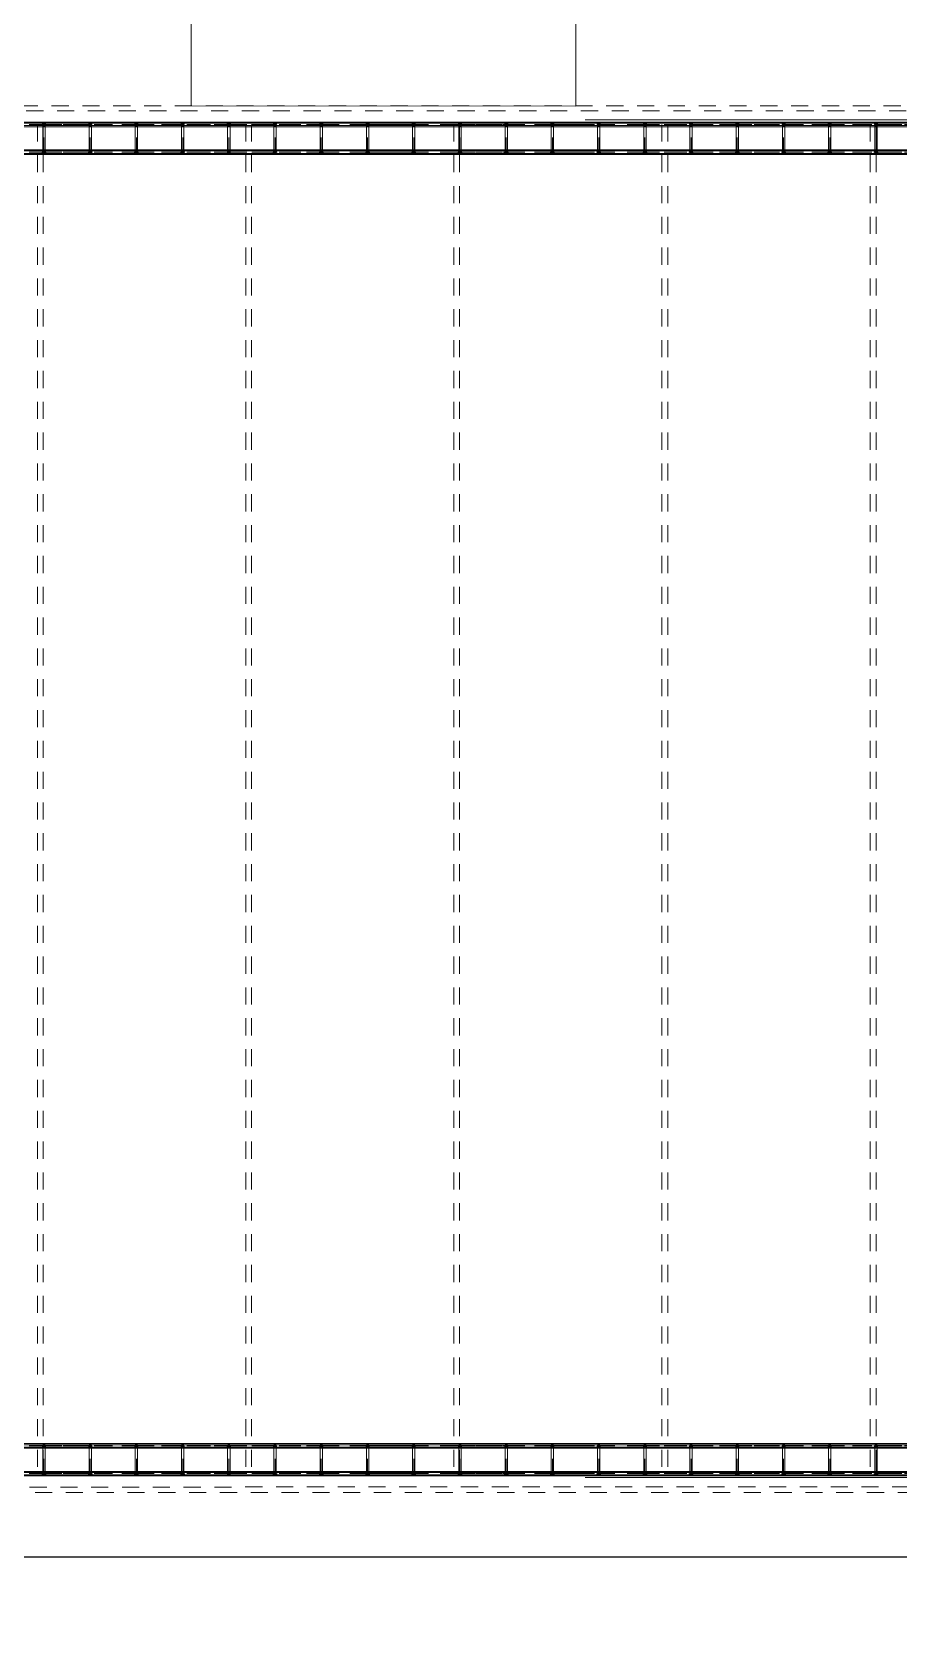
# Model space of a CAD drawing. Header units: inches. Extents: x 1693 to 10990, y 1878 to 5055.
# Drawn here: x 10282.29 to 10288.62, y 4376.28 to 4387.97 of the extents above; entities that cross this region are included whole.
import ezdxf

# ---------------------------------------------------------------- set-up
doc = ezdxf.new("R2010")
doc.units = ezdxf.units.IN
doc.linetypes.add('HIDDEN2', pattern=[0.1875, 0.125, -0.0625])
doc.linetypes.add('Punto & Rayas', pattern=[0.335139, 0.15875, -0.088194, 0, -0.088194])
for name, color, linetype, lineweight, true_color in [('BLOQUE E-MOBILIARIO_Pluma_Nº__167', 7, 'Continuous', 13, 0x6a6a6a), ('TE F-MALLA RASCHEL_Pluma_Nº__28', 7, 'Continuous', 35, 0xa80f02), ('TE F-MALLA RASCHEL_Pluma_Nº__69', 7, 'Continuous', 5, 0x71cebe), ('TE F-MALLA RASCHEL_Pluma_Nº__90', 7, 'Continuous', 5, 0x00bfbf), ('TE F-RAMPAS_Pluma_Nº__92', 7, 'Continuous', 13, 0xbf8080)]:
    doc.layers.add(name, color=color, linetype=linetype, lineweight=lineweight, true_color=true_color)
doc.layers.add('Nuevo_PISOS_Pluma_Nº__252', color=252, linetype='Continuous', lineweight=13)
doc.layers.add('TE F-MALLA RASCHEL', color=7, linetype='Continuous')
doc.styles.add('COTA', font='swisse.ttf')
doc.dimstyles.new('50', dxfattribs={"dimtxt": 0.13, "dimasz": 0.11, "dimexe": 0.11, "dimexo": 0.1, "dimgap": 0.05, "dimtad": 2, "dimtih": 1, "dimtoh": 1, "dimzin": 1, "dimdsep": 46, "dimtxsty": 'COTA', "dimblk": 'ARCHTICK', "dimcen": 2.5, "dimdle": 0.1, "dimclrd": 1, "dimclre": 1, "dimclrt": 2, "dimazin": 3, "dimtfac": 1, "dimtmove": 2, "dimatfit": 3, "dimfxl": 1, "dimarcsym": 0})

# ---------------------------------------------------------------- blocks, each defined once
blk = doc.blocks.new('CHS Viga Conf en Caliente 23')
at = {"layer": 'TE F-MALLA RASCHEL_Pluma_Nº__69', "color": 123, "linetype": 'Punto & Rayas', "lineweight": 5, "true_color": 0x71cebe}
blk.add_line((0, 0), (0.5, 0), dxfattribs=at)
at = {"layer": 'TE F-MALLA RASCHEL_Pluma_Nº__90', "color": 132, "linetype": 'Continuous', "lineweight": 5, "true_color": 0x00bfbf}
for p, q in [((-0.009, 0), (-0.006, 0.009)), ((-0.006, 0.009), (0, 0.013)), ((0, 0.013), (0.5, 0.013)), ((0.491, 0), (0.494, 0.009)), ((0.494, -0.009), (0.491, 0)), ((0.495, 0.007), (0.493, 0)), ((0.493, 0), (0.495, -0.007)), ((0.494, 0.009), (0.5, 0.013)), ((0.5, 0.01), (0.495, 0.007)), ((0.5, 0.013), (0.506, 0.009)), ((0.505, 0.007), (0.5, 0.01)), ((0.507, 0), (0.505, 0.007)), ((0.505, -0.007), (0.507, 0)), ((0.506, 0.009), (0.509, 0)), ((0.509, 0), (0.506, -0.009)), ((-0.006, -0.009), (-0.009, 0)), ((0, -0.013), (-0.006, -0.009)), ((0, -0.013), (0.5, -0.013)), ((0.5, -0.013), (0.494, -0.009)), ((0.495, -0.007), (0.5, -0.01)), ((0.5, -0.01), (0.505, -0.007)), ((0.506, -0.009), (0.5, -0.013))]:
    blk.add_line(p, q, dxfattribs=at)
blk = doc.blocks.new('CHS Conf en Caliente 23')
at = {"layer": 'TE F-MALLA RASCHEL', "linetype": 'Continuous', "lineweight": 0, "true_color": 0xffffff}
h = blk.add_hatch(dxfattribs=at)
h.set_pattern_fill('ACERO', style=0, pattern_type=2)
h.set_pattern_definition([(45, (0, 0), (-0.07955, 0.07955), []), (45, (-0.02652, 0.02652), (-0.07955, 0.07955), [])])
h.paths.add_polyline_path([(0.0127, 0, 1), (-0.0127, 0, 1)])
h.paths.add_polyline_path([(0.0097, 0, -1), (-0.0097, 0, -1)], flags=0)
at = {"layer": 'TE F-MALLA RASCHEL_Pluma_Nº__28', "color": 14, "linetype": 'Continuous', "lineweight": 35, "true_color": 0xa80f02}
for radius, start, end in [(0.0127, 0, 180), (0.0127, 180, 0), (0.0097, 0, 180), (0.0097, 180, 0)]:
    blk.add_arc((0, 0), radius, start, end, dxfattribs=at)
blk = doc.blocks.new('CHS Viga Conf en Caliente 23_3')
at = {"layer": 'TE F-MALLA RASCHEL_Pluma_Nº__69', "color": 123, "linetype": 'Punto & Rayas', "lineweight": 5, "true_color": 0x71cebe}
blk.add_line((0, 0), (0.3, 0), dxfattribs=at)
at = {"layer": 'TE F-MALLA RASCHEL_Pluma_Nº__90', "color": 132, "linetype": 'Continuous', "lineweight": 5, "true_color": 0x00bfbf}
for p, q in [((0.15, 0.0127), (0, 0.0127)), ((0, 0.0127), (0, 0)), ((0, 0), (0, -0.0127)), ((0.3, 0.0127), (0.15, 0.0127)), ((0.3, 0), (0.3, 0.0127)), ((0.3, -0.0127), (0.3, 0)), ((0, -0.0127), (0.15, -0.0127)), ((0.15, -0.0127), (0.3, -0.0127))]:
    blk.add_line(p, q, dxfattribs=at)
blk = doc.blocks.new('_ArchTick')
at = {"color": 0, "linetype": 'ByBlock', "const_width": 0.15}
blk.add_lwpolyline([(-0.5, -0.5), (0.5, 0.5)], dxfattribs=at)

msp = doc.modelspace()

# ---------------------------------------------------------------- linework, layer by layer
msp.add_lwpolyline([(10269.083, 4377.315), (10269.083, 4376.844), (10293.32, 4376.844), (10293.32, 4377.315)])
at = {"layer": 'BLOQUE E-MOBILIARIO_Pluma_Nº__167', "color": 251, "linetype": 'Continuous', "lineweight": 13, "true_color": 0x6a6a6a}
msp.add_lwpolyline([(10286.264, 4388.714), (10286.264, 4387.433), (10283.456, 4387.434), (10283.456, 4388.715)], dxfattribs=at)
at = {"layer": 'Nuevo_PISOS_Pluma_Nº__252', "linetype": 'HIDDEN2'}
for p, q in [((10282.334, 4387.299), (10282.334, 4377.45)), ((10282.376, 4387.299), (10282.376, 4377.45)), ((10283.854, 4387.299), (10283.854, 4377.45)), ((10283.896, 4387.299), (10283.896, 4377.45)), ((10285.374, 4387.299), (10285.374, 4377.45)), ((10285.416, 4387.299), (10285.416, 4377.45)), ((10286.894, 4387.299), (10286.894, 4377.45)), ((10286.937, 4387.299), (10286.937, 4377.45)), ((10288.415, 4387.299), (10288.415, 4377.45)), ((10288.457, 4387.299), (10288.457, 4377.45))]:
    msp.add_line(p, q, dxfattribs=at)
for points in [[(10269.387, 4387.434), (10293.016, 4387.434), (10293.016, 4377.315), (10269.39, 4377.308)], [(10269.427, 4387.393), (10292.973, 4387.4), (10292.976, 4377.355), (10269.43, 4377.349)]]:
    msp.add_lwpolyline(points, close=True, dxfattribs=at)
at = {"layer": 'TE F-MALLA RASCHEL_Pluma_Nº__69', "color": 123, "linetype": 'Punto & Rayas', "lineweight": 5, "true_color": 0x71cebe}
for p, q in [((10269.218, 4387.299), (10293.016, 4387.299)), ((10269.218, 4387.299), (10293.016, 4387.299)), ((10269.218, 4387.096), (10293.016, 4387.096)), ((10269.218, 4387.096), (10293.016, 4387.096)), ((10269.218, 4377.652), (10293.202, 4377.652)), ((10269.218, 4377.652), (10293.202, 4377.652)), ((10269.218, 4377.45), (10293.202, 4377.45)), ((10269.218, 4377.45), (10293.202, 4377.45))]:
    msp.add_line(p, q, dxfattribs=at)
at = {"layer": 'TE F-MALLA RASCHEL_Pluma_Nº__90', "color": 132, "linetype": 'Continuous', "lineweight": 5, "true_color": 0x00bfbf}
for p, q in [((10293.016, 4387.316), (10277.656, 4387.316)), ((10293.016, 4387.316), (10277.656, 4387.316)), ((10277.656, 4387.282), (10293.016, 4387.282)), ((10277.656, 4387.282), (10293.016, 4387.282)), ((10293.016, 4387.113), (10277.656, 4387.113)), ((10293.016, 4387.113), (10277.656, 4387.113)), ((10277.656, 4387.079), (10293.016, 4387.079)), ((10277.656, 4387.079), (10293.016, 4387.079)), ((10293.202, 4377.669), (10277.656, 4377.669)), ((10293.202, 4377.669), (10277.656, 4377.669)), ((10277.656, 4377.635), (10293.202, 4377.635)), ((10277.656, 4377.635), (10293.202, 4377.635)), ((10293.202, 4377.467), (10277.656, 4377.467)), ((10293.202, 4377.467), (10277.656, 4377.467)), ((10277.656, 4377.433), (10293.202, 4377.433)), ((10277.656, 4377.433), (10293.202, 4377.433))]:
    msp.add_line(p, q, dxfattribs=at)
at = {"layer": 'TE F-RAMPAS_Pluma_Nº__92', "color": 23, "linetype": 'Continuous', "lineweight": 13, "true_color": 0xbf8080, "flags": 128}
for points in [[(10286.334, 4387.332), (10293.489, 4387.331)], [(10293.489, 4377.422), (10286.333, 4377.422)]]:
    msp.add_lwpolyline(points, dxfattribs=at)

# ---------------------------------------------------------------- block references
at = {"layer": 'TE F-MALLA RASCHEL', "color": 104, "linetype": 'Continuous', "lineweight": 5, "true_color": 0x029e21, "yscale": 0.6750421965442606, "zscale": 0.6750421965442606}
for name, p, xscale, rotation in [('CHS Viga Conf en Caliente 23', (10282.381, 4387.299), 0.6750421965442606, 180), ('CHS Conf en Caliente 23', (10282.381, 4387.299), 0.6750421965442606, 180), ('CHS Viga Conf en Caliente 23', (10282.719, 4387.299), 0.6750421965442606, 180), ('CHS Conf en Caliente 23', (10282.719, 4387.299), 0.6750421965442606, 180), ('CHS Viga Conf en Caliente 23', (10283.056, 4387.299), 0.6750421965442606, 180), ('CHS Conf en Caliente 23', (10283.056, 4387.299), 0.6750421965442606, 180), ('CHS Viga Conf en Caliente 23', (10283.394, 4387.299), 0.6750421965442606, 180), ('CHS Conf en Caliente 23', (10283.394, 4387.299), 0.6750421965442606, 180), ('CHS Viga Conf en Caliente 23', (10283.731, 4387.299), 0.6750421965442606, 180), ('CHS Conf en Caliente 23', (10283.731, 4387.299), 0.6750421965442606, 180), ('CHS Viga Conf en Caliente 23', (10284.069, 4387.299), 0.6750421965442606, 180), ('CHS Conf en Caliente 23', (10284.069, 4387.299), 0.6750421965442606, 180), ('CHS Viga Conf en Caliente 23', (10284.406, 4387.299), 0.6750421965442606, 180), ('CHS Conf en Caliente 23', (10284.406, 4387.299), 0.6750421965442606, 180), ('CHS Viga Conf en Caliente 23', (10284.744, 4387.299), 0.6750421965442606, 180), ('CHS Conf en Caliente 23', (10284.744, 4387.299), 0.6750421965442606, 180), ('CHS Viga Conf en Caliente 23', (10284.744, 4387.299), -0.6750421965442606, 180), ('CHS Viga Conf en Caliente 23', (10285.081, 4387.299), 0.6750421965442606, 180), ('CHS Conf en Caliente 23', (10285.081, 4387.299), 0.6750421965442606, 180), ('CHS Viga Conf en Caliente 23', (10285.081, 4387.299), -0.6750421965442606, 180), ('CHS Conf en Caliente 23', (10285.419, 4387.299), 0.6750421965442606, 180), ('CHS Viga Conf en Caliente 23', (10285.419, 4387.299), -0.6750421965442606, 180), ('CHS Conf en Caliente 23', (10285.757, 4387.299), 0.6750421965442606, 180), ('CHS Viga Conf en Caliente 23', (10285.757, 4387.299), -0.6750421965442606, 180), ('CHS Conf en Caliente 23', (10286.094, 4387.299), 0.6750421965442606, 180), ('CHS Viga Conf en Caliente 23', (10286.094, 4387.299), -0.6750421965442606, 180), ('CHS Conf en Caliente 23', (10286.432, 4387.299), 0.6750421965442606, 180), ('CHS Viga Conf en Caliente 23', (10286.432, 4387.299), -0.6750421965442606, 180), ('CHS Conf en Caliente 23', (10286.769, 4387.299), 0.6750421965442606, 180), ('CHS Viga Conf en Caliente 23', (10286.769, 4387.299), -0.6750421965442606, 180), ('CHS Conf en Caliente 23', (10287.107, 4387.299), 0.6750421965442606, 180), ('CHS Viga Conf en Caliente 23', (10287.107, 4387.299), -0.6750421965442606, 180), ('CHS Conf en Caliente 23', (10287.444, 4387.299), 0.6750421965442606, 180), ('CHS Viga Conf en Caliente 23', (10287.444, 4387.299), -0.6750421965442606, 180), ('CHS Conf en Caliente 23', (10287.782, 4387.299), 0.6750421965442606, 180), ('CHS Viga Conf en Caliente 23', (10287.782, 4387.299), -0.6750421965442606, 180), ('CHS Conf en Caliente 23', (10288.119, 4387.299), 0.6750421965442606, 180), ('CHS Viga Conf en Caliente 23', (10288.119, 4387.299), -0.6750421965442606, 180), ('CHS Conf en Caliente 23', (10288.457, 4387.299), 0.6750421965442606, 180), ('CHS Viga Conf en Caliente 23', (10288.457, 4387.299), -0.6750421965442606, 180), ('CHS Viga Conf en Caliente 23_3', (10282.381, 4387.096), -0.6750421965442606, 270), ('CHS Viga Conf en Caliente 23_3', (10282.381, 4387.096), -0.6750421965442606, 270), ('CHS Viga Conf en Caliente 23_3', (10282.719, 4387.096), -0.6750421965442606, 270), ('CHS Viga Conf en Caliente 23_3', (10282.719, 4387.096), -0.6750421965442606, 270), ('CHS Viga Conf en Caliente 23_3', (10283.056, 4387.096), -0.6750421965442606, 270), ('CHS Viga Conf en Caliente 23_3', (10283.056, 4387.096), -0.6750421965442606, 270), ('CHS Viga Conf en Caliente 23_3', (10283.394, 4387.096), -0.6750421965442606, 270), ('CHS Viga Conf en Caliente 23_3', (10283.394, 4387.096), -0.6750421965442606, 270), ('CHS Viga Conf en Caliente 23_3', (10283.731, 4387.096), -0.6750421965442606, 270), ('CHS Viga Conf en Caliente 23_3', (10284.069, 4387.096), -0.6750421965442606, 270), ('CHS Viga Conf en Caliente 23_3', (10284.406, 4387.096), -0.6750421965442606, 270), ('CHS Viga Conf en Caliente 23_3', (10284.744, 4387.096), -0.6750421965442606, 270), ('CHS Viga Conf en Caliente 23_3', (10285.081, 4387.096), -0.6750421965442606, 270), ('CHS Viga Conf en Caliente 23_3', (10285.419, 4387.096), -0.6750421965442606, 270), ('CHS Viga Conf en Caliente 23_3', (10285.757, 4387.096), -0.6750421965442606, 270), ('CHS Viga Conf en Caliente 23_3', (10286.094, 4387.096), -0.6750421965442606, 270), ('CHS Viga Conf en Caliente 23_3', (10286.432, 4387.096), -0.6750421965442606, 270), ('CHS Viga Conf en Caliente 23_3', (10286.769, 4387.096), -0.6750421965442606, 270), ('CHS Viga Conf en Caliente 23_3', (10287.107, 4387.096), -0.6750421965442606, 270), ('CHS Viga Conf en Caliente 23_3', (10287.444, 4387.096), -0.6750421965442606, 270), ('CHS Viga Conf en Caliente 23_3', (10287.782, 4387.096), -0.6750421965442606, 270), ('CHS Viga Conf en Caliente 23_3', (10288.119, 4387.096), -0.6750421965442606, 270), ('CHS Viga Conf en Caliente 23_3', (10288.457, 4387.096), -0.6750421965442606, 270), ('CHS Viga Conf en Caliente 23', (10282.381, 4377.652), 0.6750421965442606, 180), ('CHS Conf en Caliente 23', (10282.381, 4377.652), 0.6750421965442606, 180), ('CHS Viga Conf en Caliente 23_3', (10282.381, 4377.45), -0.6750421965442606, 270), ('CHS Viga Conf en Caliente 23_3', (10282.381, 4377.45), -0.6750421965442606, 270), ('CHS Viga Conf en Caliente 23', (10282.719, 4377.652), 0.6750421965442606, 180), ('CHS Conf en Caliente 23', (10282.719, 4377.652), 0.6750421965442606, 180), ('CHS Viga Conf en Caliente 23_3', (10282.719, 4377.45), -0.6750421965442606, 270), ('CHS Viga Conf en Caliente 23_3', (10282.719, 4377.45), -0.6750421965442606, 270), ('CHS Viga Conf en Caliente 23', (10283.056, 4377.652), 0.6750421965442606, 180), ('CHS Conf en Caliente 23', (10283.056, 4377.652), 0.6750421965442606, 180), ('CHS Viga Conf en Caliente 23_3', (10283.056, 4377.45), -0.6750421965442606, 270), ('CHS Viga Conf en Caliente 23_3', (10283.056, 4377.45), -0.6750421965442606, 270), ('CHS Viga Conf en Caliente 23', (10283.394, 4377.652), 0.6750421965442606, 180), ('CHS Conf en Caliente 23', (10283.394, 4377.652), 0.6750421965442606, 180), ('CHS Viga Conf en Caliente 23_3', (10283.394, 4377.45), -0.6750421965442606, 270), ('CHS Viga Conf en Caliente 23_3', (10283.394, 4377.45), -0.6750421965442606, 270), ('CHS Viga Conf en Caliente 23', (10283.731, 4377.652), 0.6750421965442606, 180), ('CHS Conf en Caliente 23', (10283.731, 4377.652), 0.6750421965442606, 180), ('CHS Viga Conf en Caliente 23_3', (10283.731, 4377.45), -0.6750421965442606, 270), ('CHS Viga Conf en Caliente 23', (10284.069, 4377.652), 0.6750421965442606, 180), ('CHS Conf en Caliente 23', (10284.069, 4377.652), 0.6750421965442606, 180), ('CHS Viga Conf en Caliente 23_3', (10284.069, 4377.45), -0.6750421965442606, 270), ('CHS Viga Conf en Caliente 23', (10284.406, 4377.652), 0.6750421965442606, 180), ('CHS Conf en Caliente 23', (10284.406, 4377.652), 0.6750421965442606, 180), ('CHS Viga Conf en Caliente 23_3', (10284.406, 4377.45), -0.6750421965442606, 270), ('CHS Viga Conf en Caliente 23', (10284.744, 4377.652), 0.6750421965442606, 180), ('CHS Conf en Caliente 23', (10284.744, 4377.652), 0.6750421965442606, 180), ('CHS Viga Conf en Caliente 23_3', (10284.744, 4377.45), -0.6750421965442606, 270), ('CHS Viga Conf en Caliente 23', (10284.744, 4377.652), -0.6750421965442606, 180), ('CHS Viga Conf en Caliente 23', (10285.081, 4377.652), 0.6750421965442606, 180), ('CHS Conf en Caliente 23', (10285.081, 4377.652), 0.6750421965442606, 180), ('CHS Viga Conf en Caliente 23_3', (10285.081, 4377.45), -0.6750421965442606, 270), ('CHS Viga Conf en Caliente 23', (10285.081, 4377.652), -0.6750421965442606, 180), ('CHS Conf en Caliente 23', (10285.419, 4377.652), 0.6750421965442606, 180), ('CHS Viga Conf en Caliente 23_3', (10285.419, 4377.45), -0.6750421965442606, 270), ('CHS Viga Conf en Caliente 23', (10285.419, 4377.652), -0.6750421965442606, 180), ('CHS Conf en Caliente 23', (10285.757, 4377.652), 0.6750421965442606, 180), ('CHS Viga Conf en Caliente 23_3', (10285.757, 4377.45), -0.6750421965442606, 270), ('CHS Viga Conf en Caliente 23', (10285.757, 4377.652), -0.6750421965442606, 180), ('CHS Conf en Caliente 23', (10286.094, 4377.652), 0.6750421965442606, 180), ('CHS Viga Conf en Caliente 23_3', (10286.094, 4377.45), -0.6750421965442606, 270), ('CHS Viga Conf en Caliente 23', (10286.094, 4377.652), -0.6750421965442606, 180), ('CHS Conf en Caliente 23', (10286.432, 4377.652), 0.6750421965442606, 180), ('CHS Viga Conf en Caliente 23_3', (10286.432, 4377.45), -0.6750421965442606, 270), ('CHS Viga Conf en Caliente 23', (10286.432, 4377.652), -0.6750421965442606, 180), ('CHS Conf en Caliente 23', (10286.769, 4377.652), 0.6750421965442606, 180), ('CHS Viga Conf en Caliente 23_3', (10286.769, 4377.45), -0.6750421965442606, 270), ('CHS Viga Conf en Caliente 23', (10286.769, 4377.652), -0.6750421965442606, 180), ('CHS Conf en Caliente 23', (10287.107, 4377.652), 0.6750421965442606, 180), ('CHS Viga Conf en Caliente 23_3', (10287.107, 4377.45), -0.6750421965442606, 270), ('CHS Viga Conf en Caliente 23', (10287.107, 4377.652), -0.6750421965442606, 180), ('CHS Conf en Caliente 23', (10287.444, 4377.652), 0.6750421965442606, 180), ('CHS Viga Conf en Caliente 23_3', (10287.444, 4377.45), -0.6750421965442606, 270), ('CHS Viga Conf en Caliente 23', (10287.444, 4377.652), -0.6750421965442606, 180), ('CHS Conf en Caliente 23', (10287.782, 4377.652), 0.6750421965442606, 180), ('CHS Viga Conf en Caliente 23_3', (10287.782, 4377.45), -0.6750421965442606, 270), ('CHS Viga Conf en Caliente 23', (10287.782, 4377.652), -0.6750421965442606, 180), ('CHS Conf en Caliente 23', (10288.119, 4377.652), 0.6750421965442606, 180), ('CHS Viga Conf en Caliente 23_3', (10288.119, 4377.45), -0.6750421965442606, 270), ('CHS Viga Conf en Caliente 23', (10288.119, 4377.652), -0.6750421965442606, 180), ('CHS Conf en Caliente 23', (10288.457, 4377.652), 0.6750421965442606, 180), ('CHS Viga Conf en Caliente 23_3', (10288.457, 4377.45), -0.6750421965442606, 270), ('CHS Viga Conf en Caliente 23', (10288.457, 4377.652), -0.6750421965442606, 180)]:
    msp.add_blockref(name, p, dxfattribs=dict(at, xscale=xscale, rotation=rotation))
for name, p, xscale in [('CHS Viga Conf en Caliente 23', (10282.381, 4387.096), -0.6750421965442606), ('CHS Conf en Caliente 23', (10282.381, 4387.096), -0.6750421965442606), ('CHS Viga Conf en Caliente 23', (10282.719, 4387.096), -0.6750421965442606), ('CHS Conf en Caliente 23', (10282.719, 4387.096), -0.6750421965442606), ('CHS Viga Conf en Caliente 23', (10283.056, 4387.096), -0.6750421965442606), ('CHS Conf en Caliente 23', (10283.056, 4387.096), -0.6750421965442606), ('CHS Viga Conf en Caliente 23', (10283.394, 4387.096), -0.6750421965442606), ('CHS Conf en Caliente 23', (10283.394, 4387.096), -0.6750421965442606), ('CHS Viga Conf en Caliente 23', (10283.731, 4387.096), -0.6750421965442606), ('CHS Conf en Caliente 23', (10283.731, 4387.096), -0.6750421965442606), ('CHS Viga Conf en Caliente 23', (10284.069, 4387.096), -0.6750421965442606), ('CHS Conf en Caliente 23', (10284.069, 4387.096), -0.6750421965442606), ('CHS Viga Conf en Caliente 23', (10284.406, 4387.096), -0.6750421965442606), ('CHS Conf en Caliente 23', (10284.406, 4387.096), -0.6750421965442606), ('CHS Viga Conf en Caliente 23', (10284.744, 4387.096), -0.6750421965442606), ('CHS Conf en Caliente 23', (10284.744, 4387.096), -0.6750421965442606), ('CHS Viga Conf en Caliente 23', (10284.744, 4387.096), 0.6750421965442606), ('CHS Viga Conf en Caliente 23', (10285.081, 4387.096), -0.6750421965442606), ('CHS Conf en Caliente 23', (10285.081, 4387.096), -0.6750421965442606), ('CHS Viga Conf en Caliente 23', (10285.081, 4387.096), 0.6750421965442606), ('CHS Conf en Caliente 23', (10285.419, 4387.096), -0.6750421965442606), ('CHS Viga Conf en Caliente 23', (10285.419, 4387.096), 0.6750421965442606), ('CHS Conf en Caliente 23', (10285.757, 4387.096), -0.6750421965442606), ('CHS Viga Conf en Caliente 23', (10285.757, 4387.096), 0.6750421965442606), ('CHS Conf en Caliente 23', (10286.094, 4387.096), -0.6750421965442606), ('CHS Viga Conf en Caliente 23', (10286.094, 4387.096), 0.6750421965442606), ('CHS Conf en Caliente 23', (10286.432, 4387.096), -0.6750421965442606), ('CHS Viga Conf en Caliente 23', (10286.432, 4387.096), 0.6750421965442606), ('CHS Conf en Caliente 23', (10286.769, 4387.096), -0.6750421965442606), ('CHS Viga Conf en Caliente 23', (10286.769, 4387.096), 0.6750421965442606), ('CHS Conf en Caliente 23', (10287.107, 4387.096), -0.6750421965442606), ('CHS Viga Conf en Caliente 23', (10287.107, 4387.096), 0.6750421965442606), ('CHS Conf en Caliente 23', (10287.444, 4387.096), -0.6750421965442606), ('CHS Viga Conf en Caliente 23', (10287.444, 4387.096), 0.6750421965442606), ('CHS Conf en Caliente 23', (10287.782, 4387.096), -0.6750421965442606), ('CHS Viga Conf en Caliente 23', (10287.782, 4387.096), 0.6750421965442606), ('CHS Conf en Caliente 23', (10288.119, 4387.096), -0.6750421965442606), ('CHS Viga Conf en Caliente 23', (10288.119, 4387.096), 0.6750421965442606), ('CHS Conf en Caliente 23', (10288.457, 4387.096), -0.6750421965442606), ('CHS Viga Conf en Caliente 23', (10288.457, 4387.096), 0.6750421965442606), ('CHS Viga Conf en Caliente 23', (10282.381, 4377.45), -0.6750421965442606), ('CHS Conf en Caliente 23', (10282.381, 4377.45), -0.6750421965442606), ('CHS Viga Conf en Caliente 23', (10282.719, 4377.45), -0.6750421965442606), ('CHS Conf en Caliente 23', (10282.719, 4377.45), -0.6750421965442606), ('CHS Viga Conf en Caliente 23', (10283.056, 4377.45), -0.6750421965442606), ('CHS Conf en Caliente 23', (10283.056, 4377.45), -0.6750421965442606), ('CHS Viga Conf en Caliente 23', (10283.394, 4377.45), -0.6750421965442606), ('CHS Conf en Caliente 23', (10283.394, 4377.45), -0.6750421965442606), ('CHS Viga Conf en Caliente 23', (10283.731, 4377.45), -0.6750421965442606), ('CHS Conf en Caliente 23', (10283.731, 4377.45), -0.6750421965442606), ('CHS Viga Conf en Caliente 23', (10284.069, 4377.45), -0.6750421965442606), ('CHS Conf en Caliente 23', (10284.069, 4377.45), -0.6750421965442606), ('CHS Viga Conf en Caliente 23', (10284.406, 4377.45), -0.6750421965442606), ('CHS Conf en Caliente 23', (10284.406, 4377.45), -0.6750421965442606), ('CHS Viga Conf en Caliente 23', (10284.744, 4377.45), -0.6750421965442606), ('CHS Conf en Caliente 23', (10284.744, 4377.45), -0.6750421965442606), ('CHS Viga Conf en Caliente 23', (10284.744, 4377.45), 0.6750421965442606), ('CHS Viga Conf en Caliente 23', (10285.081, 4377.45), -0.6750421965442606), ('CHS Conf en Caliente 23', (10285.081, 4377.45), -0.6750421965442606), ('CHS Viga Conf en Caliente 23', (10285.081, 4377.45), 0.6750421965442606), ('CHS Conf en Caliente 23', (10285.419, 4377.45), -0.6750421965442606), ('CHS Viga Conf en Caliente 23', (10285.419, 4377.45), 0.6750421965442606), ('CHS Conf en Caliente 23', (10285.757, 4377.45), -0.6750421965442606), ('CHS Viga Conf en Caliente 23', (10285.757, 4377.45), 0.6750421965442606), ('CHS Conf en Caliente 23', (10286.094, 4377.45), -0.6750421965442606), ('CHS Viga Conf en Caliente 23', (10286.094, 4377.45), 0.6750421965442606), ('CHS Conf en Caliente 23', (10286.432, 4377.45), -0.6750421965442606), ('CHS Viga Conf en Caliente 23', (10286.432, 4377.45), 0.6750421965442606), ('CHS Conf en Caliente 23', (10286.769, 4377.45), -0.6750421965442606), ('CHS Viga Conf en Caliente 23', (10286.769, 4377.45), 0.6750421965442606), ('CHS Conf en Caliente 23', (10287.107, 4377.45), -0.6750421965442606), ('CHS Viga Conf en Caliente 23', (10287.107, 4377.45), 0.6750421965442606), ('CHS Conf en Caliente 23', (10287.444, 4377.45), -0.6750421965442606), ('CHS Viga Conf en Caliente 23', (10287.444, 4377.45), 0.6750421965442606), ('CHS Conf en Caliente 23', (10287.782, 4377.45), -0.6750421965442606), ('CHS Viga Conf en Caliente 23', (10287.782, 4377.45), 0.6750421965442606), ('CHS Conf en Caliente 23', (10288.119, 4377.45), -0.6750421965442606), ('CHS Viga Conf en Caliente 23', (10288.119, 4377.45), 0.6750421965442606), ('CHS Conf en Caliente 23', (10288.457, 4377.45), -0.6750421965442606), ('CHS Viga Conf en Caliente 23', (10288.457, 4377.45), 0.6750421965442606)]:
    msp.add_blockref(name, p, dxfattribs=dict(at, xscale=xscale))

# ---------------------------------------------------------------- leaders
msp.add_leader([(10292.245, 4382.923), (10282.808, 4357.593)], dimstyle='50', override={"dimasz": 0.08, "dimgap": 0.05, "dimtad": 0})

doc.saveas('drawing.dxf')
